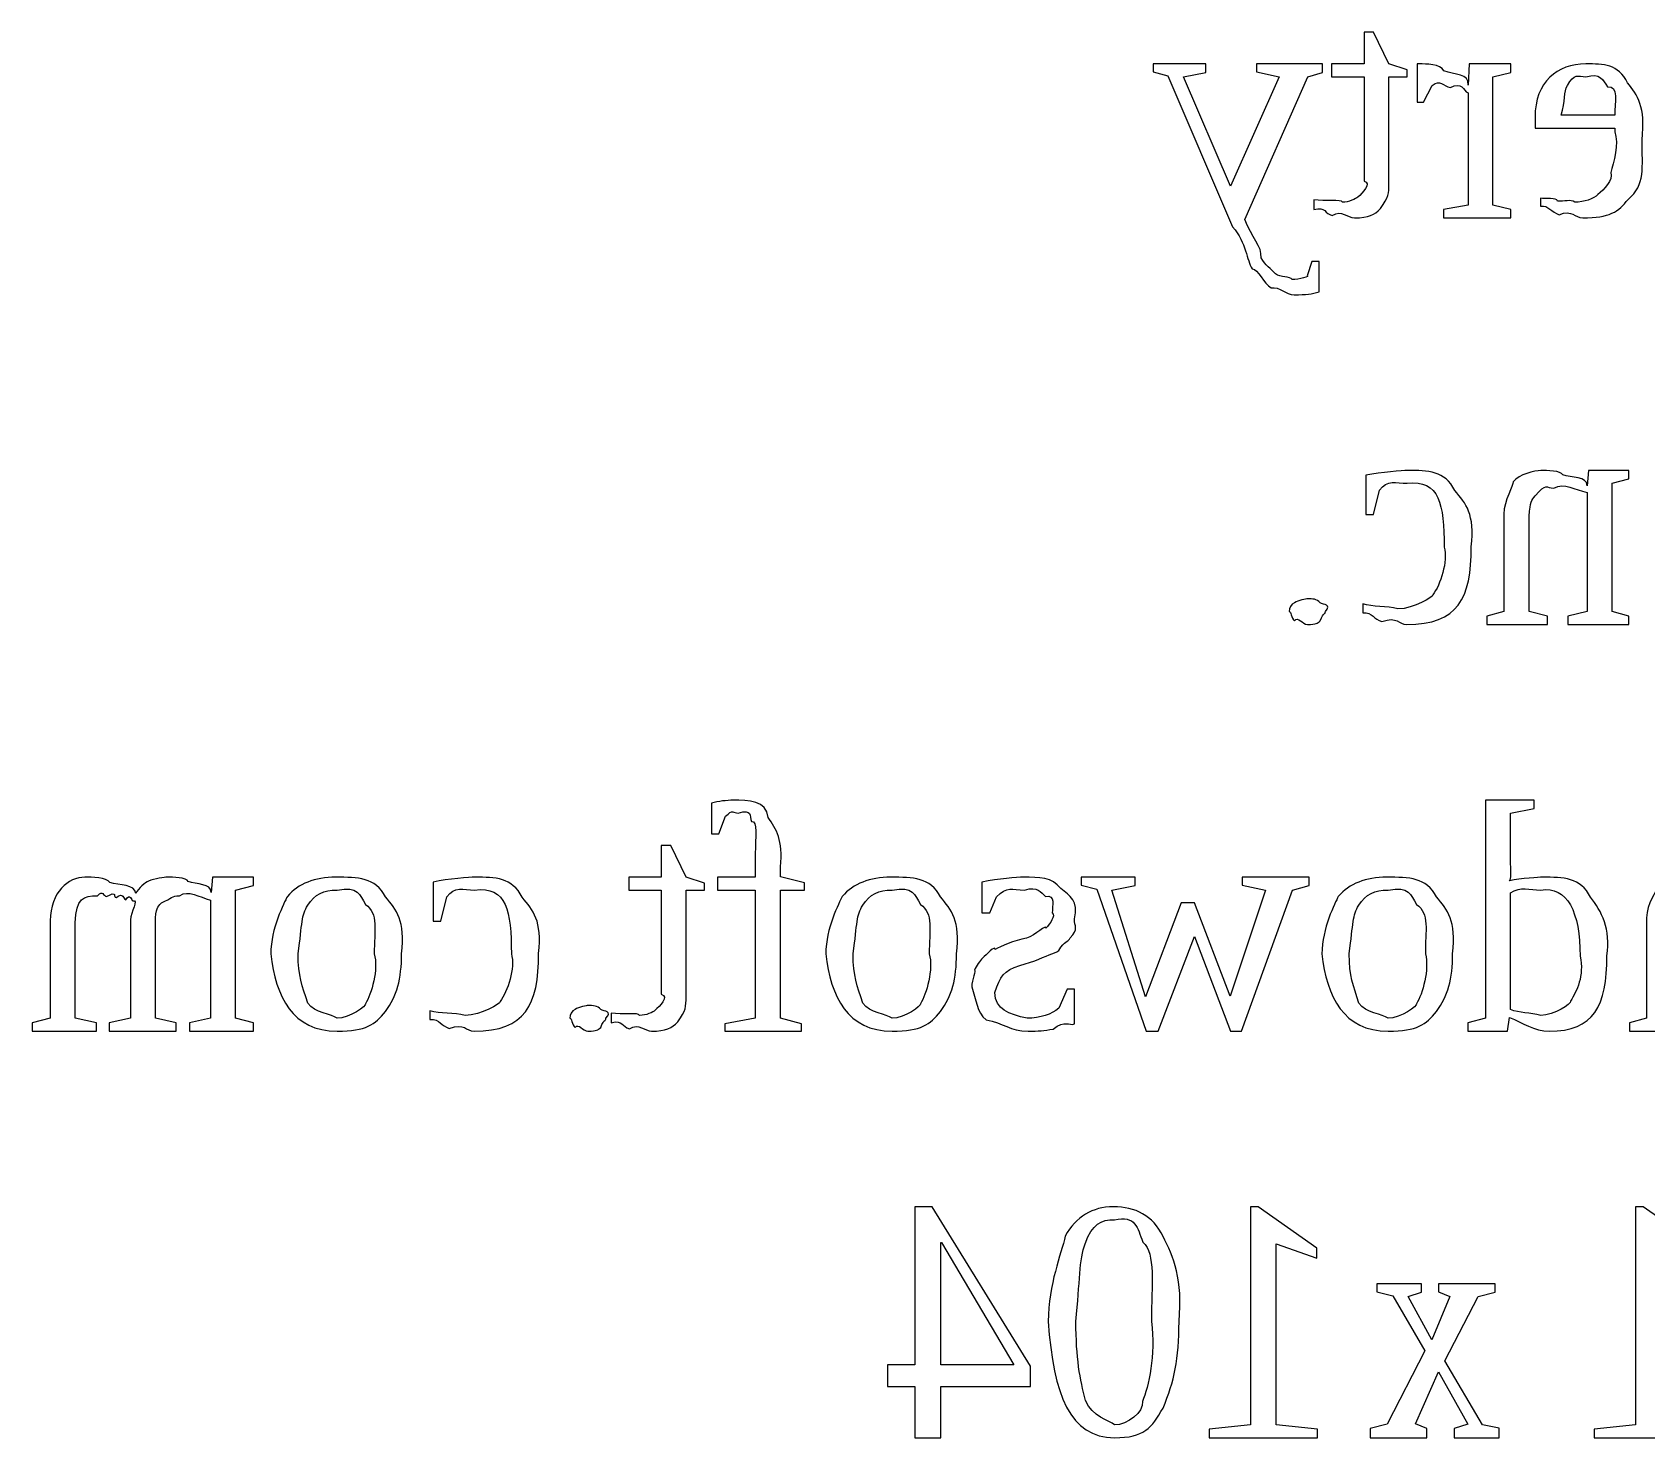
# Model space of a CAD drawing. Header units: millimetres. Extents: x 21 to 196, y 128 to 259.
# Drawn here: x 150.66 to 172.86, y 128.8 to 148.12 of the extents above; entities that cross this region are included whole.
import ezdxf

# ---------------------------------------------------------------- set-up
doc = ezdxf.new("R2010")
doc.units = ezdxf.units.MM
doc.layers.get('0').update_dxf_attribs({"linetype": 'CONTINUOUS'})

msp = doc.modelspace()

# ---------------------------------------------------------------- linework, layer by layer
at = {"color": 0}
for p, q in [((169.102, 148.125), (168.97, 148.125)), ((168.97, 148.125), (168.97, 147.69)), ((169.311, 147.69), (169.102, 148.125)), ((166.794, 147.69), (166.072, 147.69)), ((166.072, 147.69), (166.072, 147.58)), ((166.072, 147.58), (166.275, 147.525)), ((166.794, 147.574), (166.794, 147.69)), ((168.398, 147.69), (167.494, 147.69)), ((167.494, 147.69), (167.494, 147.58)), ((167.494, 147.58), (167.802, 147.513)), ((168.398, 147.574), (168.398, 147.69)), ((168.97, 147.69), (168.523, 147.69)), ((168.523, 147.69), (168.523, 147.513)), ((169.565, 147.607), (169.311, 147.69)), ((169.565, 147.513), (169.565, 147.607)), ((169.7, 147.69), (169.7, 147.166)), ((169.733, 147.69), (169.7, 147.69)), ((170.416, 147.69), (170.4, 147.398)), ((170.99, 147.69), (170.416, 147.69)), ((170.99, 147.574), (170.99, 147.69)), ((166.275, 147.525), (167.163, 145.452)), ((166.49, 147.513), (166.794, 147.574)), ((167.136, 146.009), (166.49, 147.513)), ((167.802, 147.513), (167.136, 146.009)), ((167.334, 145.551), (168.199, 147.513)), ((168.199, 147.513), (168.398, 147.574)), ((168.523, 147.513), (168.97, 147.513)), ((168.97, 147.513), (168.97, 146.08)), ((169.311, 146.053), (169.311, 147.513)), ((169.311, 147.513), (169.565, 147.513)), ((169.788, 147.166), (169.909, 147.392)), ((170.742, 147.513), (170.99, 147.574)), ((170.742, 145.749), (170.742, 147.513)), ((172.02, 147.513), (172.02, 147.513)), ((169.7, 147.166), (169.788, 147.166)), ((170.4, 147.293), (170.4, 145.749)), ((171.321, 146.957), (171.321, 146.808)), ((172.417, 146.984), (171.679, 146.984)), ((171.321, 146.808), (172.417, 146.808)), ((172.417, 146.808), (172.417, 146.758)), ((168.281, 145.821), (168.281, 145.689)), ((171.398, 145.843), (171.398, 145.733)), ((170.4, 145.749), (170.064, 145.689)), ((170.064, 145.689), (170.064, 145.573)), ((170.99, 145.689), (170.742, 145.749)), ((170.99, 145.573), (170.99, 145.689)), ((168.837, 145.573), (168.837, 145.573)), ((170.064, 145.573), (170.99, 145.573)), ((168.254, 144.972), (168.188, 144.774)), ((168.354, 144.972), (168.254, 144.972)), ((168.354, 144.554), (168.354, 144.972)), ((168.012, 144.515), (168.012, 144.515)), ((168.996, 142.033), (168.996, 141.493)), ((172.055, 142.099), (172.038, 141.89)), ((172.612, 142.099), (172.055, 142.099)), ((172.612, 141.984), (172.612, 142.099)), ((169.1, 141.493), (169.183, 141.829)), ((172.38, 141.923), (172.612, 141.984)), ((172.38, 140.159), (172.38, 141.923)), ((172.038, 141.796), (172.038, 140.159)), ((168.996, 141.493), (169.1, 141.493)), ((170.892, 141.498), (170.892, 140.159)), ((171.239, 140.159), (171.239, 141.471)), ((168.952, 140.264), (168.952, 140.142)), ((167.943, 140.159), (167.943, 140.159)), ((170.892, 140.159), (170.66, 140.098)), ((170.66, 140.098), (170.66, 139.983)), ((171.493, 140.098), (171.239, 140.159)), ((171.493, 139.983), (171.493, 140.098)), ((172.038, 140.159), (171.774, 140.098)), ((171.774, 140.098), (171.774, 139.983)), ((172.612, 140.098), (172.38, 140.159)), ((172.612, 139.983), (172.612, 140.098)), ((170.66, 139.983), (171.493, 139.983)), ((171.774, 139.983), (172.612, 139.983)), ((160.001, 137.527), (160.001, 137.102)), ((171.307, 137.565), (170.64, 137.565)), ((170.64, 137.565), (170.64, 134.567)), ((170.982, 137.389), (171.307, 137.45)), ((170.982, 136.832), (170.982, 137.389)), ((171.307, 137.45), (171.307, 137.565)), ((160.1, 137.102), (160.194, 137.345)), ((159.442, 136.943), (159.31, 136.943)), ((159.31, 136.943), (159.31, 136.507)), ((159.651, 136.507), (159.442, 136.943)), ((160.001, 137.102), (160.1, 137.102)), ((160.602, 136.832), (160.602, 136.507)), ((153.139, 136.507), (153.122, 136.297)), ((153.706, 136.507), (153.139, 136.507)), ((153.706, 136.391), (153.706, 136.507)), ((159.31, 136.507), (158.863, 136.507)), ((158.863, 136.507), (158.863, 136.331)), ((159.905, 136.424), (159.651, 136.507)), ((160.602, 136.507), (160.084, 136.507)), ((160.084, 136.507), (160.084, 136.331)), ((160.949, 136.513), (160.949, 136.65)), ((161.28, 136.43), (160.949, 136.513)), ((165.822, 136.507), (165.083, 136.507)), ((165.083, 136.507), (165.083, 136.397)), ((165.822, 136.391), (165.822, 136.507)), ((168.214, 136.507), (167.294, 136.507)), ((167.294, 136.507), (167.294, 136.397)), ((168.214, 136.391), (168.214, 136.507)), ((153.458, 136.331), (153.706, 136.391)), ((153.458, 134.567), (153.458, 136.331)), ((156.174, 136.441), (156.174, 135.901)), ((158.863, 136.331), (159.31, 136.331)), ((159.31, 136.331), (159.31, 134.898)), ((159.651, 134.87), (159.651, 136.331)), ((159.651, 136.331), (159.905, 136.331)), ((159.905, 136.331), (159.905, 136.424)), ((160.084, 136.331), (160.602, 136.331)), ((160.602, 136.331), (160.602, 134.567)), ((160.949, 136.331), (161.28, 136.331)), ((160.949, 134.567), (160.949, 136.331)), ((161.28, 136.331), (161.28, 136.43)), ((163.715, 136.441), (163.715, 136.017)), ((165.083, 136.397), (165.299, 136.342)), ((165.299, 136.342), (165.976, 134.39)), ((165.503, 136.331), (165.822, 136.391)), ((165.965, 134.864), (165.503, 136.331)), ((167.614, 136.331), (167.128, 134.87)), ((167.288, 134.39), (167.989, 136.331)), ((167.294, 136.397), (167.614, 136.331)), ((167.989, 136.331), (168.214, 136.391)), ((170.982, 134.688), (170.982, 136.292)), ((153.116, 136.193), (153.116, 134.567)), ((156.279, 135.901), (156.362, 136.237)), ((163.825, 136.017), (163.919, 136.237)), ((166.456, 136.154), (165.965, 134.864)), ((166.638, 136.154), (166.456, 136.154)), ((167.128, 134.87), (166.638, 136.154)), ((150.912, 135.906), (150.912, 134.567)), ((151.253, 134.567), (151.253, 135.879)), ((152.014, 135.923), (152.014, 134.567)), ((152.356, 134.567), (152.356, 135.879)), ((156.174, 135.901), (156.279, 135.901)), ((163.715, 136.017), (163.825, 136.017)), ((172.855, 135.95), (172.855, 134.567)), ((166.142, 134.39), (166.638, 135.691)), ((166.638, 135.691), (167.134, 134.39)), ((153.943, 135.454), (153.943, 135.454)), ((154.318, 135.454), (154.318, 135.454)), ((161.572, 135.454), (161.572, 135.454)), ((161.947, 135.454), (161.947, 135.454)), ((168.391, 135.454), (168.391, 135.454)), ((168.766, 135.454), (168.766, 135.454)), ((171.941, 135.421), (171.941, 135.421)), ((164.239, 135.295), (164.443, 135.355)), ((163.577, 135.002), (163.577, 135.002)), ((164.889, 134.969), (164.773, 134.705)), ((164.989, 134.969), (164.889, 134.969)), ((164.989, 134.489), (164.989, 134.969)), ((150.912, 134.567), (150.664, 134.506)), ((150.664, 134.506), (150.664, 134.39)), ((151.546, 134.506), (151.253, 134.567)), ((151.546, 134.39), (151.546, 134.506)), ((152.014, 134.567), (151.722, 134.506)), ((151.722, 134.506), (151.722, 134.39)), ((152.643, 134.506), (152.356, 134.567)), ((152.643, 134.39), (152.643, 134.506)), ((153.116, 134.567), (152.824, 134.506)), ((152.824, 134.506), (152.824, 134.39)), ((153.706, 134.506), (153.458, 134.567)), ((153.706, 134.39), (153.706, 134.506)), ((156.13, 134.672), (156.13, 134.55)), ((158.054, 134.567), (158.054, 134.567)), ((158.621, 134.638), (158.621, 134.506)), ((160.602, 134.567), (160.183, 134.489)), ((160.183, 134.489), (160.183, 134.39)), ((161.236, 134.489), (160.949, 134.567)), ((161.236, 134.39), (161.236, 134.489)), ((170.64, 134.567), (170.397, 134.506)), ((170.397, 134.506), (170.397, 134.39)), ((170.943, 134.39), (170.971, 134.578)), ((172.855, 134.567), (172.619, 134.506)), ((172.619, 134.506), (172.619, 134.39)), ((150.664, 134.39), (151.546, 134.39)), ((151.722, 134.39), (152.643, 134.39)), ((152.824, 134.39), (153.706, 134.39)), ((159.177, 134.39), (159.177, 134.39)), ((160.183, 134.39), (161.236, 134.39)), ((165.976, 134.39), (166.142, 134.39)), ((167.134, 134.39), (167.288, 134.39)), ((170.397, 134.39), (170.943, 134.39)), ((172.619, 134.39), (173.148, 134.39)), ((163.032, 131.975), (162.795, 131.975)), ((162.795, 131.975), (162.795, 129.803)), ((164.387, 129.786), (163.032, 131.975)), ((167.513, 131.975), (167.408, 131.975)), ((167.408, 131.975), (167.408, 128.976)), ((168.323, 131.407), (167.513, 131.975)), ((172.805, 131.975), (172.7, 131.975)), ((172.7, 131.975), (172.7, 128.976)), ((173.615, 131.407), (172.805, 131.975)), ((163.153, 131.484), (163.164, 131.484)), ((163.153, 129.803), (163.153, 131.484)), ((163.164, 131.484), (164.156, 129.803)), ((167.761, 128.976), (167.761, 131.468)), ((167.761, 131.468), (168.323, 131.269)), ((168.323, 131.269), (168.323, 131.407)), ((169.762, 130.917), (169.145, 130.917)), ((169.145, 130.917), (169.145, 130.806)), ((169.145, 130.806), (169.365, 130.751)), ((169.365, 130.751), (169.806, 129.996)), ((169.575, 130.74), (169.762, 130.8)), ((169.9, 130.145), (169.575, 130.74)), ((169.762, 130.8), (169.762, 130.917)), ((170.148, 130.74), (169.9, 130.145)), ((170.771, 130.917), (169.993, 130.917)), ((169.993, 130.917), (169.993, 130.806)), ((169.993, 130.806), (170.148, 130.74)), ((170.082, 129.858), (170.539, 130.74)), ((170.539, 130.74), (170.771, 130.8)), ((170.771, 130.8), (170.771, 130.917)), ((164.63, 130.398), (164.63, 130.398)), ((165.01, 130.398), (165.01, 130.398)), ((169.806, 129.996), (169.288, 128.987)), ((170.6, 128.976), (170.082, 129.858)), ((162.795, 129.803), (162.42, 129.803)), ((162.42, 129.803), (162.42, 129.505)), ((164.156, 129.803), (163.153, 129.803)), ((164.387, 129.505), (164.387, 129.786)), ((169.679, 128.992), (169.993, 129.704)), ((169.993, 129.704), (170.396, 128.987)), ((162.42, 129.505), (162.795, 129.505)), ((162.795, 129.505), (162.795, 128.8)), ((163.153, 128.8), (163.153, 129.505)), ((163.153, 129.505), (164.387, 129.505)), ((167.408, 128.976), (166.841, 128.916)), ((168.329, 128.916), (167.761, 128.976)), ((169.288, 128.987), (169.056, 128.927)), ((169.834, 128.927), (169.679, 128.992)), ((170.396, 128.987), (170.208, 128.927)), ((170.826, 128.932), (170.6, 128.976)), ((172.7, 128.976), (172.132, 128.916)), ((162.795, 128.8), (163.153, 128.8)), ((166.841, 128.916), (166.841, 128.8)), ((166.841, 128.8), (168.329, 128.8)), ((168.329, 128.8), (168.329, 128.916)), ((169.056, 128.927), (169.056, 128.8)), ((169.056, 128.8), (169.834, 128.8)), ((169.834, 128.8), (169.834, 128.927)), ((170.208, 128.927), (170.208, 128.8)), ((170.208, 128.8), (170.826, 128.8)), ((170.826, 128.8), (170.826, 128.932)), ((172.132, 128.916), (172.132, 128.8)), ((172.132, 128.8), (173.62, 128.8))]:
    msp.add_line(p, q, dxfattribs=at)
for points in [[(170.069, 147.596), (170.025, 147.69), (169.814, 147.69), (169.733, 147.69)], [(170.4, 147.398), (170.426, 147.564), (170.21, 147.533), (170.069, 147.596)], [(172.02, 147.69), (171.628, 147.69), (171.321, 147.445), (171.321, 146.957)], [(172.594, 147.431), (172.459, 147.69), (172.267, 147.69), (172.02, 147.69)], [(169.909, 147.392), (170.014, 147.491), (170.062, 147.382), (170.157, 147.365)], [(170.157, 147.365), (170.32, 147.454), (170.331, 147.322), (170.4, 147.293)], [(171.679, 146.984), (171.749, 147.175), (171.709, 147.311), (171.767, 147.392)], [(171.767, 147.392), (171.863, 147.572), (171.908, 147.513), (172.02, 147.513)], [(172.02, 147.513), (172.223, 147.572), (172.249, 147.467), (172.318, 147.376)], [(172.318, 147.376), (172.477, 147.392), (172.417, 147.157), (172.417, 146.984)], [(172.792, 146.643), (172.845, 147.108), (172.726, 147.257), (172.594, 147.431)], [(172.417, 146.758), (172.477, 146.594), (172.399, 146.331), (172.362, 146.196)], [(172.599, 145.827), (172.845, 146.028), (172.792, 146.268), (172.792, 146.643)], [(168.97, 146.08), (169.084, 146.05), (168.942, 145.911), (168.887, 145.86)], [(169.195, 145.7), (169.311, 145.86), (169.311, 145.901), (169.311, 146.053)], [(172.362, 146.196), (172.399, 146.091), (172.263, 145.962), (172.186, 145.893)], [(168.672, 145.788), (168.661, 145.834), (168.435, 145.799), (168.281, 145.821)], [(168.887, 145.86), (168.856, 145.834), (168.76, 145.788), (168.672, 145.788)], [(171.629, 145.805), (171.621, 145.856), (171.457, 145.828), (171.398, 145.843)], [(171.866, 145.788), (171.808, 145.834), (171.722, 145.794), (171.629, 145.805)], [(172.186, 145.893), (172.124, 145.834), (171.999, 145.788), (171.866, 145.788)], [(171.976, 145.573), (172.349, 145.573), (172.467, 145.657), (172.599, 145.827)], [(168.281, 145.689), (168.449, 145.734), (168.424, 145.628), (168.534, 145.606)], [(168.534, 145.606), (168.665, 145.69), (168.742, 145.573), (168.837, 145.573)], [(168.837, 145.573), (169.036, 145.573), (169.116, 145.615), (169.195, 145.7)], [(171.398, 145.733), (171.506, 145.752), (171.545, 145.65), (171.651, 145.617)], [(171.651, 145.617), (171.837, 145.69), (171.866, 145.573), (171.976, 145.573)], [(167.163, 145.452), (167.356, 145.225), (167.356, 144.992), (167.433, 144.873)], [(167.554, 145.022), (167.574, 145.187), (167.422, 145.298), (167.334, 145.551)], [(167.753, 144.802), (167.691, 144.872), (167.614, 144.923), (167.554, 145.022)], [(167.433, 144.873), (167.51, 144.872), (167.597, 144.668), (167.692, 144.609)], [(167.984, 144.724), (167.951, 144.773), (167.823, 144.75), (167.753, 144.802)], [(168.188, 144.774), (168.242, 144.773), (168.073, 144.724), (167.984, 144.724)], [(167.692, 144.609), (167.816, 144.633), (167.89, 144.515), (168.012, 144.515)], [(168.012, 144.515), (168.18, 144.515), (168.252, 144.529), (168.354, 144.554)], [(169.569, 142.099), (169.5, 142.099), (169.202, 142.077), (168.996, 142.033)], [(170.22, 141.824), (170.076, 142.099), (169.853, 142.099), (169.569, 142.099)], [(171.399, 142.099), (171.315, 142.099), (171.104, 142.047), (171.019, 141.945)], [(171.702, 142.039), (171.683, 142.099), (171.48, 142.099), (171.399, 142.099)], [(172.038, 141.89), (172.038, 142.022), (171.821, 142.001), (171.702, 142.039)], [(169.183, 141.829), (169.286, 141.981), (169.413, 141.923), (169.563, 141.923)], [(169.563, 141.923), (170.01, 141.981), (170.071, 141.631), (170.071, 141.046)], [(170.445, 141.052), (170.495, 141.5), (170.371, 141.643), (170.22, 141.824)], [(171.019, 141.945), (171.028, 141.893), (170.892, 141.692), (170.892, 141.498)], [(171.322, 141.752), (171.487, 141.937), (171.464, 141.857), (171.581, 141.857)], [(171.581, 141.857), (171.73, 141.937), (171.859, 141.836), (172.038, 141.796)], [(171.239, 141.471), (171.26, 141.68), (171.267, 141.682), (171.322, 141.752)], [(169.558, 139.983), (170.261, 139.983), (170.445, 140.338), (170.445, 141.052)], [(170.071, 141.046), (170.128, 140.856), (170.019, 140.523), (169.916, 140.39)], [(168.015, 140.28), (167.968, 140.265), (167.943, 140.206), (167.943, 140.159)], [(168.191, 140.335), (168.18, 140.335), (168.063, 140.316), (168.015, 140.28)], [(168.367, 140.28), (168.321, 140.335), (168.261, 140.335), (168.191, 140.335)], [(168.439, 140.159), (168.533, 140.265), (168.415, 140.247), (168.367, 140.28)], [(169.437, 140.197), (169.282, 140.243), (169.088, 140.22), (168.952, 140.264)], [(169.916, 140.39), (169.922, 140.36), (169.654, 140.197), (169.437, 140.197)], [(167.943, 140.159), (167.968, 140.17), (167.968, 140.068), (168.015, 140.032)], [(168.015, 140.032), (168.063, 140.1), (168.122, 139.983), (168.191, 139.983)], [(168.191, 139.983), (168.321, 139.983), (168.321, 139.999), (168.367, 140.032)], [(168.367, 140.032), (168.415, 140.17), (168.439, 140.111), (168.439, 140.159)], [(168.952, 140.142), (169.092, 140.155), (169.103, 140.05), (169.216, 140.021)], [(169.216, 140.021), (169.434, 140.1), (169.441, 139.983), (169.558, 139.983)], [(160.299, 137.565), (160.211, 137.565), (160.094, 137.552), (160.001, 137.527)], [(160.194, 137.345), (160.296, 137.447), (160.299, 137.389), (160.365, 137.389)], [(160.778, 137.328), (160.759, 137.565), (160.506, 137.565), (160.299, 137.565)], [(160.365, 137.389), (160.568, 137.447), (160.517, 137.35), (160.552, 137.273)], [(160.552, 137.273), (160.638, 137.293), (160.602, 137.049), (160.602, 136.832)], [(160.949, 136.65), (160.987, 137.014), (160.893, 137.17), (160.778, 137.328)], [(170.971, 136.458), (171.006, 136.521), (170.982, 136.63), (170.982, 136.832)], [(151.386, 136.507), (151.164, 136.507), (150.912, 136.306), (150.912, 135.906)], [(151.728, 136.435), (151.689, 136.507), (151.478, 136.507), (151.386, 136.507)], [(152.51, 136.507), (152.494, 136.507), (152.339, 136.488), (152.262, 136.452)], [(152.808, 136.446), (152.785, 136.507), (152.596, 136.507), (152.51, 136.507)], [(154.836, 136.507), (154.544, 136.507), (154.321, 136.419), (154.17, 136.242)], [(155.52, 136.237), (155.379, 136.507), (155.142, 136.507), (154.836, 136.507)], [(156.748, 136.507), (156.679, 136.507), (156.381, 136.485), (156.174, 136.441)], [(157.398, 136.231), (157.255, 136.507), (157.032, 136.507), (156.748, 136.507)], [(162.465, 136.507), (162.173, 136.507), (161.95, 136.419), (161.798, 136.242)], [(163.149, 136.237), (163.008, 136.507), (162.771, 136.507), (162.465, 136.507)], [(164.288, 136.507), (164.199, 136.507), (163.946, 136.485), (163.715, 136.441)], [(164.801, 136.353), (164.684, 136.507), (164.506, 136.507), (164.288, 136.507)], [(169.284, 136.507), (168.991, 136.507), (168.768, 136.419), (168.617, 136.242)], [(169.967, 136.237), (169.827, 136.507), (169.59, 136.507), (169.284, 136.507)], [(171.422, 136.507), (171.384, 136.507), (171.122, 136.49), (170.971, 136.458)], [(172.084, 136.231), (171.943, 136.507), (171.713, 136.507), (171.422, 136.507)], [(151.562, 136.253), (151.634, 136.338), (151.639, 136.249), (151.684, 136.242)], [(151.684, 136.242), (151.84, 136.327), (151.772, 136.233), (151.816, 136.226)], [(152.086, 136.281), (152.079, 136.415), (151.864, 136.391), (151.728, 136.435)], [(151.816, 136.226), (151.929, 136.312), (151.904, 136.209), (151.948, 136.198)], [(151.948, 136.198), (152.013, 136.294), (152.023, 136.185), (152.047, 136.182)], [(152.262, 136.452), (152.218, 136.433), (152.123, 136.358), (152.086, 136.281)], [(152.687, 136.253), (152.818, 136.338), (152.949, 136.233), (153.116, 136.193)], [(153.122, 136.297), (153.126, 136.426), (152.918, 136.405), (152.808, 136.446)], [(154.451, 136.121), (154.548, 136.271), (154.67, 136.331), (154.853, 136.331)], [(154.853, 136.331), (155.148, 136.388), (155.164, 136.265), (155.244, 136.132)], [(156.362, 136.237), (156.465, 136.388), (156.592, 136.331), (156.742, 136.331)], [(156.742, 136.331), (157.189, 136.388), (157.249, 136.039), (157.249, 135.454)], [(162.08, 136.121), (162.177, 136.271), (162.299, 136.331), (162.482, 136.331)], [(162.482, 136.331), (162.777, 136.388), (162.793, 136.265), (162.873, 136.132)], [(163.919, 136.237), (164.066, 136.388), (164.128, 136.331), (164.305, 136.331)], [(164.305, 136.331), (164.485, 136.388), (164.525, 136.3), (164.592, 136.242)], [(164.592, 136.242), (164.732, 136.276), (164.685, 136.112), (164.685, 136.017)], [(164.989, 135.934), (165.052, 136.183), (164.926, 136.249), (164.801, 136.353)], [(168.898, 136.121), (168.996, 136.271), (169.117, 136.331), (169.3, 136.331)], [(169.3, 136.331), (169.595, 136.388), (169.612, 136.265), (169.692, 136.132)], [(170.982, 136.292), (171.128, 136.388), (171.243, 136.331), (171.4, 136.331)], [(171.4, 136.331), (171.763, 136.388), (171.941, 136.028), (171.941, 135.421)], [(172.999, 136.369), (172.998, 136.323), (172.855, 136.138), (172.855, 135.95)], [(151.253, 135.879), (151.274, 136.221), (151.357, 136.253), (151.562, 136.253)], [(152.047, 136.182), (152.134, 136.212), (152.014, 136.018), (152.014, 135.923)], [(152.356, 135.879), (152.362, 136.091), (152.383, 136.091), (152.438, 136.154)], [(152.438, 136.154), (152.59, 136.221), (152.576, 136.253), (152.687, 136.253)], [(154.17, 136.242), (154.125, 136.154), (153.943, 135.803), (153.943, 135.454)], [(154.318, 135.454), (154.376, 135.879), (154.362, 135.985), (154.451, 136.121)], [(155.244, 136.132), (155.426, 136.007), (155.365, 135.774), (155.365, 135.454)], [(155.74, 135.454), (155.794, 135.912), (155.667, 136.057), (155.52, 136.237)], [(157.624, 135.46), (157.674, 135.908), (157.55, 136.051), (157.398, 136.231)], [(161.798, 136.242), (161.754, 136.154), (161.572, 135.803), (161.572, 135.454)], [(161.947, 135.454), (162.005, 135.879), (161.991, 135.985), (162.08, 136.121)], [(162.873, 136.132), (163.055, 136.007), (162.994, 135.774), (162.994, 135.454)], [(163.369, 135.454), (163.423, 135.912), (163.296, 136.057), (163.149, 136.237)], [(168.617, 136.242), (168.573, 136.154), (168.391, 135.803), (168.391, 135.454)], [(168.766, 135.454), (168.824, 135.879), (168.81, 135.985), (168.898, 136.121)], [(169.692, 136.132), (169.873, 136.007), (169.813, 135.774), (169.813, 135.454)], [(170.188, 135.454), (170.241, 135.912), (170.115, 136.057), (169.967, 136.237)], [(172.31, 135.427), (172.362, 135.786), (172.236, 136.047), (172.084, 136.231)], [(164.597, 135.807), (164.614, 135.868), (164.451, 135.705), (164.332, 135.669)], [(164.685, 136.017), (164.732, 135.981), (164.656, 135.865), (164.597, 135.807)], [(164.933, 135.675), (165.052, 135.791), (164.989, 135.835), (164.989, 135.934)], [(164.332, 135.669), (164.159, 135.643), (163.969, 135.548), (163.902, 135.515)], [(164.773, 135.498), (164.86, 135.647), (164.898, 135.605), (164.933, 135.675)], [(153.943, 135.454), (154.008, 134.86), (154.246, 134.39), (154.853, 134.39)], [(154.451, 134.776), (154.376, 135.021), (154.318, 135.141), (154.318, 135.454)], [(155.365, 135.454), (155.426, 135.246), (155.326, 134.9), (155.244, 134.765)], [(155.52, 134.661), (155.677, 134.872), (155.74, 135.108), (155.74, 135.454)], [(156.737, 134.39), (157.439, 134.39), (157.624, 134.746), (157.624, 135.46)], [(157.249, 135.454), (157.307, 135.264), (157.198, 134.93), (157.095, 134.798)], [(161.572, 135.454), (161.637, 134.86), (161.875, 134.39), (162.482, 134.39)], [(162.08, 134.776), (162.005, 135.021), (161.947, 135.141), (161.947, 135.454)], [(162.994, 135.454), (163.055, 135.246), (162.954, 134.9), (162.873, 134.765)], [(163.149, 134.661), (163.306, 134.872), (163.369, 135.108), (163.369, 135.454)], [(163.726, 135.394), (163.692, 135.363), (163.642, 135.29), (163.616, 135.228)], [(163.902, 135.515), (163.905, 135.577), (163.774, 135.441), (163.726, 135.394)], [(164.443, 135.355), (164.603, 135.434), (164.705, 135.45), (164.773, 135.498)], [(168.391, 135.454), (168.456, 134.86), (168.694, 134.39), (169.3, 134.39)], [(168.898, 134.776), (168.824, 135.021), (168.766, 135.141), (168.766, 135.454)], [(169.813, 135.454), (169.873, 135.246), (169.773, 134.9), (169.692, 134.765)], [(169.967, 134.661), (170.124, 134.872), (170.188, 135.108), (170.188, 135.454)], [(171.516, 134.39), (172.127, 134.39), (172.31, 134.735), (172.31, 135.427)], [(171.941, 135.421), (171.999, 135.154), (171.897, 134.939), (171.808, 134.804)], [(163.616, 135.228), (163.641, 135.239), (163.577, 135.091), (163.577, 135.002)], [(163.897, 134.92), (163.971, 135.151), (164.011, 135.217), (164.239, 135.295)], [(163.577, 135.002), (163.641, 134.831), (163.643, 134.647), (163.776, 134.545)], [(154.853, 134.567), (154.787, 134.625), (154.539, 134.636), (154.451, 134.776)], [(155.244, 134.765), (155.261, 134.743), (155.029, 134.567), (154.853, 134.567)], [(157.095, 134.798), (157.1, 134.768), (156.833, 134.606), (156.615, 134.606)], [(158.302, 134.743), (158.291, 134.743), (158.174, 134.724), (158.126, 134.688)], [(158.478, 134.688), (158.432, 134.743), (158.373, 134.743), (158.302, 134.743)], [(159.31, 134.898), (159.424, 134.867), (159.282, 134.728), (159.227, 134.677)], [(159.536, 134.517), (159.651, 134.677), (159.651, 134.718), (159.651, 134.87)], [(162.482, 134.567), (162.416, 134.625), (162.168, 134.636), (162.08, 134.776)], [(162.873, 134.765), (162.889, 134.743), (162.658, 134.567), (162.482, 134.567)], [(164.338, 134.567), (164.089, 134.625), (163.897, 134.684), (163.897, 134.92)], [(169.3, 134.567), (169.234, 134.625), (168.986, 134.636), (168.898, 134.776)], [(169.692, 134.765), (169.708, 134.743), (169.477, 134.567), (169.3, 134.567)], [(171.808, 134.804), (171.822, 134.768), (171.585, 134.606), (171.4, 134.606)], [(154.853, 134.39), (155.261, 134.39), (155.37, 134.48), (155.52, 134.661)], [(156.615, 134.606), (156.461, 134.651), (156.267, 134.627), (156.13, 134.672)], [(156.13, 134.55), (156.271, 134.563), (156.282, 134.458), (156.395, 134.429)], [(156.395, 134.429), (156.613, 134.507), (156.62, 134.39), (156.737, 134.39)], [(158.126, 134.688), (158.079, 134.673), (158.054, 134.614), (158.054, 134.567)], [(158.054, 134.567), (158.079, 134.578), (158.079, 134.476), (158.126, 134.44)], [(158.126, 134.44), (158.174, 134.507), (158.233, 134.39), (158.302, 134.39)], [(158.55, 134.567), (158.644, 134.673), (158.527, 134.655), (158.478, 134.688)], [(158.478, 134.44), (158.527, 134.578), (158.55, 134.519), (158.55, 134.567)], [(159.012, 134.606), (159.001, 134.651), (158.775, 134.616), (158.621, 134.638)], [(158.621, 134.506), (158.788, 134.552), (158.764, 134.445), (158.874, 134.424)], [(158.874, 134.424), (159.005, 134.507), (159.082, 134.39), (159.177, 134.39)], [(159.227, 134.677), (159.197, 134.651), (159.1, 134.606), (159.012, 134.606)], [(159.177, 134.39), (159.375, 134.39), (159.456, 134.432), (159.536, 134.517)], [(162.482, 134.39), (162.889, 134.39), (162.999, 134.48), (163.149, 134.661)], [(163.776, 134.545), (164.018, 134.507), (164.098, 134.39), (164.355, 134.39)], [(164.773, 134.705), (164.68, 134.625), (164.519, 134.567), (164.338, 134.567)], [(164.696, 134.418), (164.864, 134.548), (164.919, 134.463), (164.989, 134.489)], [(169.3, 134.39), (169.708, 134.39), (169.817, 134.48), (169.967, 134.661)], [(170.971, 134.578), (171.152, 134.507), (171.307, 134.39), (171.516, 134.39)], [(171.4, 134.606), (171.249, 134.651), (171.107, 134.633), (170.982, 134.688)], [(158.302, 134.39), (158.432, 134.39), (158.432, 134.407), (158.478, 134.44)], [(164.355, 134.39), (164.496, 134.39), (164.572, 134.399), (164.696, 134.418)], [(165.523, 131.975), (165.235, 131.975), (165.013, 131.84), (164.862, 131.572)], [(166.207, 131.567), (166.066, 131.856), (165.829, 131.975), (165.523, 131.975)], [(165.54, 131.798), (165.834, 131.856), (165.851, 131.695), (165.931, 131.49)], [(165.137, 131.468), (165.235, 131.739), (165.356, 131.798), (165.54, 131.798)], [(164.862, 131.572), (164.812, 131.324), (164.63, 130.917), (164.63, 130.398)], [(165.01, 130.398), (165.065, 130.949), (165.053, 131.25), (165.137, 131.468)], [(165.931, 131.49), (166.11, 131.327), (166.047, 130.919), (166.047, 130.398)], [(166.427, 130.398), (166.481, 130.963), (166.354, 131.298), (166.207, 131.567)], [(164.63, 130.398), (164.695, 129.387), (164.933, 128.8), (165.54, 128.8)], [(165.143, 129.312), (165.065, 129.6), (165.01, 129.898), (165.01, 130.398)], [(166.047, 130.398), (166.11, 129.931), (166.007, 129.508), (165.925, 129.296)], [(166.207, 129.208), (166.364, 129.578), (166.427, 129.876), (166.427, 130.398)], [(165.54, 128.976), (165.474, 129.034), (165.228, 129.088), (165.143, 129.312)], [(165.925, 129.296), (165.947, 129.153), (165.716, 128.976), (165.54, 128.976)], [(165.54, 128.8), (165.947, 128.8), (166.056, 128.935), (166.207, 129.208)]]:
    msp.add_open_spline(points, degree=3, dxfattribs=at)

doc.saveas('drawing.dxf')
